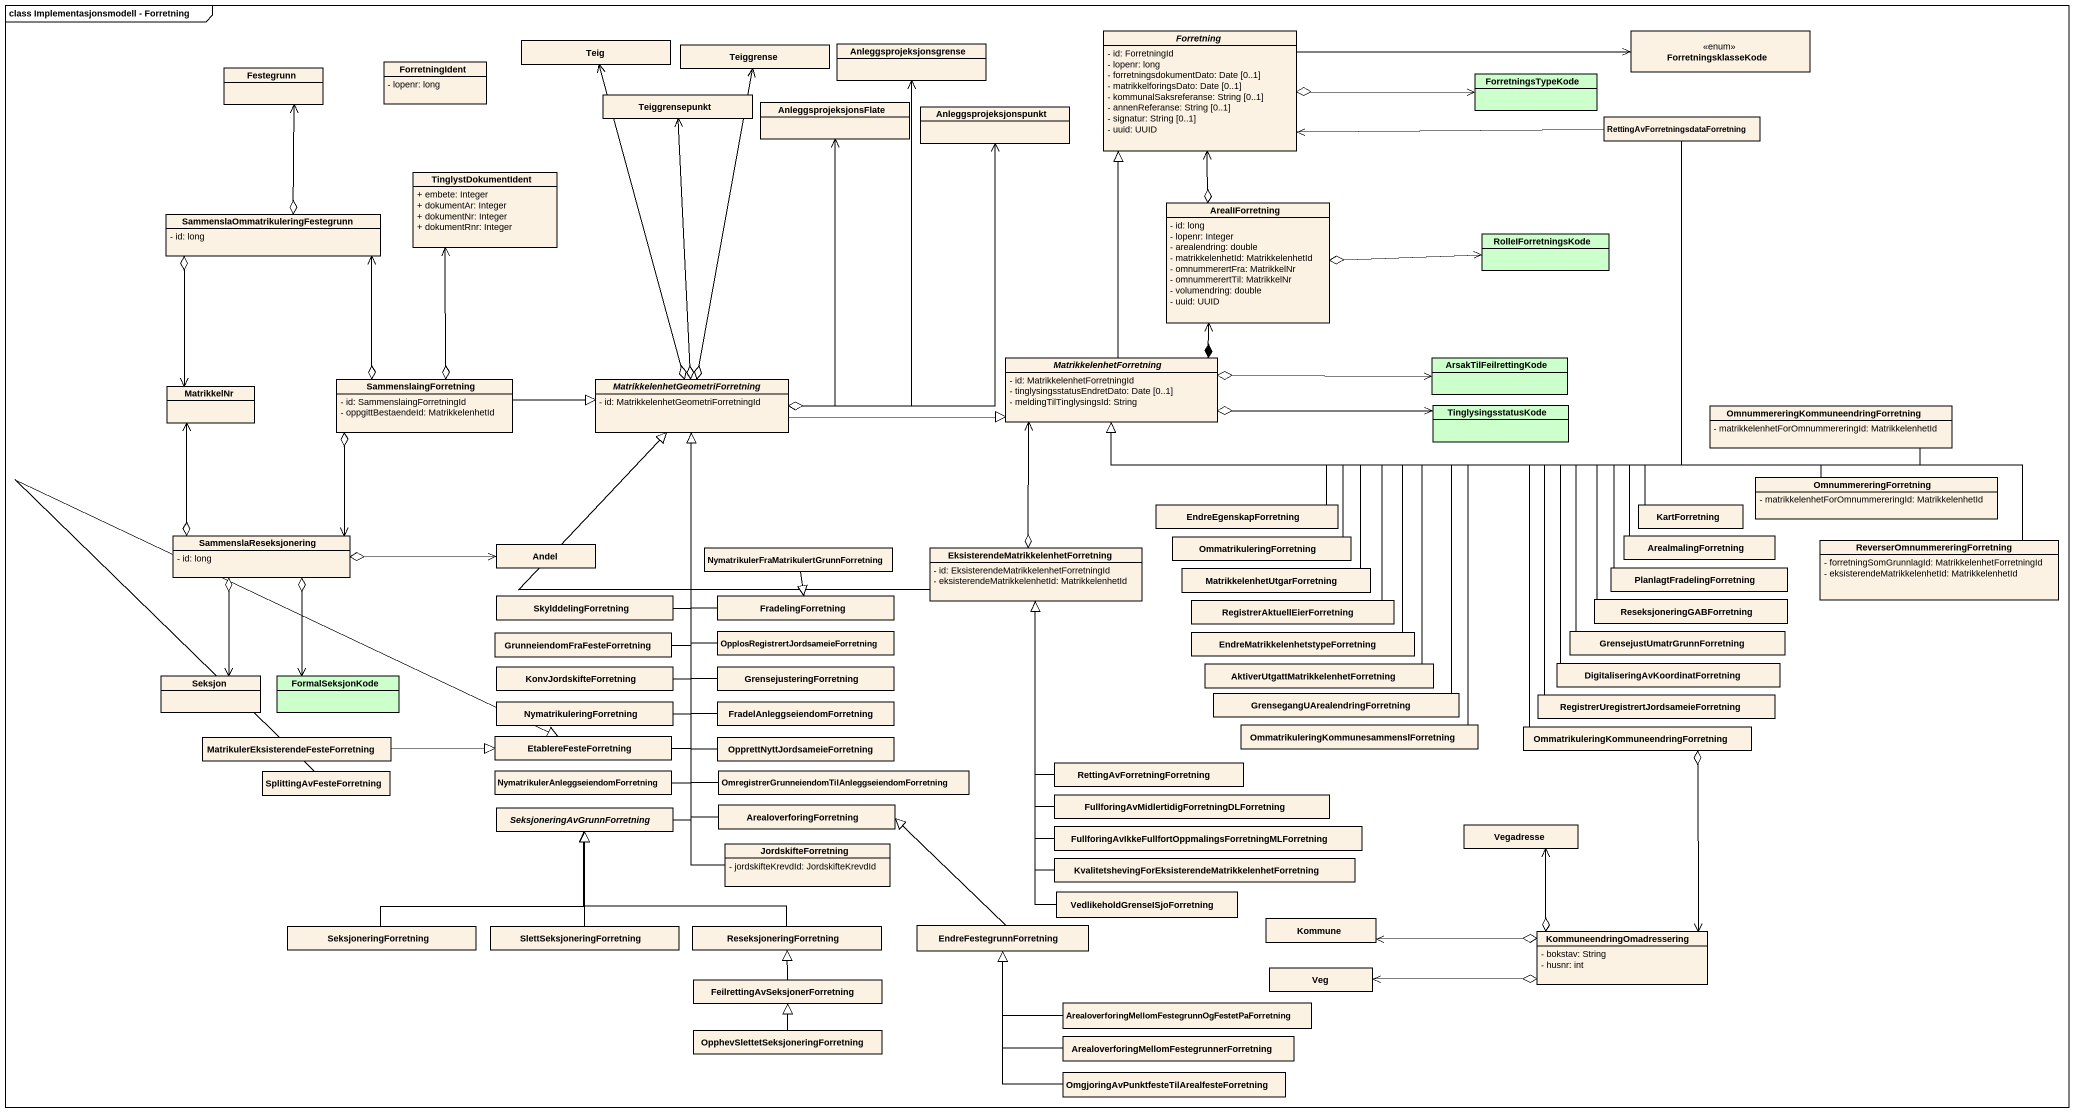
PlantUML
@startuml
mainframe class Implementasjonsmodell - Forretning
hide circle
hide empty members
skinparam classAttributeIconSize 0
class Teig
class Anleggsprojeksjonsgrense
abstract class Forretning {
  - id: ForretningId
  - lopenr: long
  - forretningsdokumentDato: Date [0..1]
  - matrikkelforingsDato: Date [0..1]
  - kommunalSaksreferanse: String [0..1]
  - annenReferanse: String [0..1]
  - signatur: String [0..1]
  - uuid: UUID
}
class ForretningsklasseKode <<enum>>
class Festegrunn
class ForretningIdent {
  - lopenr: long
}
class Teiggrense
class ForretningsTypeKode #CCFFCC
class Teiggrensepunkt
class AnleggsprojeksjonsFlate
class Anleggsprojeksjonspunkt
class "RettingAvForretningsdataForretning" as RettingAvForretningsdataForr
class TinglystDokumentIdent {
  + embete: Integer
  + dokumentAr: Integer
  + dokumentNr: Integer
  + dokumentRnr: Integer
}
class "SammenslaOmmatrikuleringFestegrunn" as SammenslaOmmatrikuleringFest {
  - id: long
}
class ArealIForretning {
  - id: long
  - lopenr: Integer
  - arealendring: double
  - matrikkelenhetId: MatrikkelenhetId
  - omnummerertFra: MatrikkelNr
  - omnummerertTil: MatrikkelNr
  - volumendring: double
  - uuid: UUID
}
class RolleIForretningsKode #CCFFCC
class MatrikkelNr
class SammenslaingForretning {
  - id: SammenslaingForretningId
  - oppgittBestaendeId: MatrikkelenhetId
}
abstract class "MatrikkelenhetGeometriForretning" as MatrikkelenhetGeometriForret {
  - id: MatrikkelenhetGeometriForretningId
}
abstract class MatrikkelenhetForretning {
  - id: MatrikkelenhetForretningId
  - tinglysingsstatusEndretDato: Date [0..1]
  - meldingTilTinglysingsId: String
}
class ArsakTilFeilrettingKode #CCFFCC
class TinglysingsstatusKode #CCFFCC
class "OmnummereringKommuneendringForretning" as OmnummereringKommuneendringF {
  - matrikkelenhetForOmnummereringId: MatrikkelenhetId
}
class EndreEgenskapForretning
class KartForretning
class OmnummereringForretning {
  - matrikkelenhetForOmnummereringId: MatrikkelenhetId
}
class SammenslaReseksjonering {
  - id: long
}
class Andel
class OmmatrikuleringForretning
class ArealmalingForretning
class "ReverserOmnummereringForretning" as ReverserOmnummereringForretn {
  - forretningSomGrunnlagId: MatrikkelenhetForretningId
  - eksisterendeMatrikkelenhetId: MatrikkelenhetId
}
class "NymatrikulerFraMatrikulertGrunnForretning" as NymatrikulerFraMatrikulertGr
class "EksisterendeMatrikkelenhetForretning" as EksisterendeMatrikkelenhetFo {
  - id: EksisterendeMatrikkelenhetForretningId
  - eksisterendeMatrikkelenhetId: MatrikkelenhetId
}
class "MatrikkelenhetUtgarForretning" as MatrikkelenhetUtgarForretnin
class PlanlagtFradelingForretning
class SkylddelingForretning
class FradelingForretning
class "RegistrerAktuellEierForretning" as RegistrerAktuellEierForretni
class ReseksjoneringGABForretning
class "GrunneiendomFraFesteForretning" as GrunneiendomFraFesteForretni
class "OpplosRegistrertJordsameieForretning" as OpplosRegistrertJordsameieFo
class "EndreMatrikkelenhetstypeForretning" as EndreMatrikkelenhetstypeForr
class "DigitaliseringAvKoordinatForretning" as DigitaliseringAvKoordinatFor
class "GrensejustUmatrGrunnForretning" as GrensejustUmatrGrunnForretni
class Seksjon
class FormalSeksjonKode #CCFFCC
class KonvJordskifteForretning
class NymatrikuleringForretning
class "FradelAnleggseiendomForretning" as FradelAnleggseiendomForretni
class GrensejusteringForretning
class "AktiverUtgattMatrikkelenhetForretning" as AktiverUtgattMatrikkelenhetF
class "GrensegangUArealendringForretning" as GrensegangUArealendringForre
class "RegistrerUregistrertJordsameieForretning" as RegistrerUregistrertJordsame
class "MatrikulerEksisterendeFesteForretning" as MatrikulerEksisterendeFesteF
class EtablereFesteForretning
class "OpprettNyttJordsameieForretning" as OpprettNyttJordsameieForretn
class "OmmatrikuleringKommunesammenslForretning" as OmmatrikuleringKommunesammen
class "OmmatrikuleringKommuneendringForretning" as OmmatrikuleringKommuneendrin
class SplittingAvFesteForretning
class "NymatrikulerAnleggseiendomForretning" as NymatrikulerAnleggseiendomFo
class "OmregistrerGrunneiendomTilAnleggseiendomForretning" as OmregistrerGrunneiendomTilAn
class "RettingAvForretningForretning" as RettingAvForretningForretnin
abstract class "SeksjoneringAvGrunnForretning" as SeksjoneringAvGrunnForretnin
class ArealoverforingForretning
class "FullforingAvMidlertidigForretningDLForretning" as FullforingAvMidlertidigForre
class JordskifteForretning {
  - jordskifteKrevdId: JordskifteKrevdId
}
class "FullforingAvIkkeFullfortOppmalingsForretningMLForretning" as FullforingAvIkkeFullfortOppm
class Vegadresse
class "KvalitetshevingForEksisterendeMatrikkelenhetForretning" as KvalitetshevingForEksisteren
class "VedlikeholdGrenseISjoForretning" as VedlikeholdGrenseISjoForretn
class SeksjoneringForretning
class SlettSeksjoneringForretning
class ReseksjoneringForretning
class EndreFestegrunnForretning
class Kommune
class KommuneendringOmadressering {
  - bokstav: String
  - husnr: int
}
class Veg
class "FeilrettingAvSeksjonerForretning" as FeilrettingAvSeksjonerForret
class "ArealoverforingMellomFestegrunnOgFestetPaForretning" as ArealoverforingMellomFestegr
class "OpphevSlettetSeksjoneringForretning" as OpphevSlettetSeksjoneringFor
class "ArealoverforingMellomFestegrunnerForretning" as ArealoverforingMellomFestegr_2
class "OmgjoringAvPunktfesteTilArealfesteForretning" as OmgjoringAvPunktfesteTilArea
Forretning -right-> ForretningsklasseKode
Forretning o-right-> ForretningsTypeKode
RettingAvForretningsdataForr -left-> Forretning
RettingAvForretningsdataForr -left-|> MatrikkelenhetForretning
SammenslaOmmatrikuleringFest o-up-> Festegrunn
SammenslaOmmatrikuleringFest o--> MatrikkelNr
ArealIForretning o-up-> Forretning
ArealIForretning o-right-> RolleIForretningsKode
SammenslaingForretning o-up-> TinglystDokumentIdent
SammenslaingForretning o-up-> SammenslaOmmatrikuleringFest
SammenslaingForretning -right-|> MatrikkelenhetGeometriForret
SammenslaingForretning o--> SammenslaReseksjonering
MatrikkelenhetGeometriForret o-up-> Teig
MatrikkelenhetGeometriForret o-up-> Anleggsprojeksjonsgrense
MatrikkelenhetGeometriForret o-up-> Teiggrense
MatrikkelenhetGeometriForret o-up-> Teiggrensepunkt
MatrikkelenhetGeometriForret o-up-> AnleggsprojeksjonsFlate
MatrikkelenhetGeometriForret o-up-> Anleggsprojeksjonspunkt
MatrikkelenhetGeometriForret -right-|> MatrikkelenhetForretning
MatrikkelenhetForretning -up-|> Forretning
MatrikkelenhetForretning *-up-> ArealIForretning
MatrikkelenhetForretning o-right-> ArsakTilFeilrettingKode
MatrikkelenhetForretning o-right-> TinglysingsstatusKode
OmnummereringKommuneendringF -left-|> MatrikkelenhetForretning
EndreEgenskapForretning -up-|> MatrikkelenhetForretning
KartForretning -left-|> MatrikkelenhetForretning
OmnummereringForretning -left-|> MatrikkelenhetForretning
SammenslaReseksjonering o-up-> MatrikkelNr
SammenslaReseksjonering o-right-> Andel
SammenslaReseksjonering o--> Seksjon
SammenslaReseksjonering o--> FormalSeksjonKode
OmmatrikuleringForretning -up-|> MatrikkelenhetForretning
ArealmalingForretning -left-|> MatrikkelenhetForretning
ReverserOmnummereringForretn -left-|> MatrikkelenhetForretning
NymatrikulerFraMatrikulertGr --|> FradelingForretning
EksisterendeMatrikkelenhetFo -left-|> MatrikkelenhetGeometriForret
EksisterendeMatrikkelenhetFo o-up-> MatrikkelenhetForretning
MatrikkelenhetUtgarForretnin -up-|> MatrikkelenhetForretning
PlanlagtFradelingForretning -left-|> MatrikkelenhetForretning
SkylddelingForretning -up-|> MatrikkelenhetGeometriForret
FradelingForretning -up-|> MatrikkelenhetGeometriForret
RegistrerAktuellEierForretni -up-|> MatrikkelenhetForretning
ReseksjoneringGABForretning -left-|> MatrikkelenhetForretning
GrunneiendomFraFesteForretni -up-|> MatrikkelenhetGeometriForret
OpplosRegistrertJordsameieFo -up-|> MatrikkelenhetGeometriForret
EndreMatrikkelenhetstypeForr -up-|> MatrikkelenhetForretning
DigitaliseringAvKoordinatFor -left-|> MatrikkelenhetForretning
GrensejustUmatrGrunnForretni -left-|> MatrikkelenhetForretning
KonvJordskifteForretning -up-|> MatrikkelenhetGeometriForret
NymatrikuleringForretning -up-|> MatrikkelenhetGeometriForret
FradelAnleggseiendomForretni -up-|> MatrikkelenhetGeometriForret
GrensejusteringForretning -up-|> MatrikkelenhetGeometriForret
AktiverUtgattMatrikkelenhetF -up-|> MatrikkelenhetForretning
GrensegangUArealendringForre -up-|> MatrikkelenhetForretning
RegistrerUregistrertJordsame -left-|> MatrikkelenhetForretning
MatrikulerEksisterendeFesteF -right-|> EtablereFesteForretning
EtablereFesteForretning -up-|> MatrikkelenhetGeometriForret
OpprettNyttJordsameieForretn -up-|> MatrikkelenhetGeometriForret
OmmatrikuleringKommunesammen -up-|> MatrikkelenhetForretning
OmmatrikuleringKommuneendrin -up-|> MatrikkelenhetForretning
OmmatrikuleringKommuneendrin o--> KommuneendringOmadressering
SplittingAvFesteForretning -right-|> EtablereFesteForretning
NymatrikulerAnleggseiendomFo -up-|> MatrikkelenhetGeometriForret
OmregistrerGrunneiendomTilAn -up-|> MatrikkelenhetGeometriForret
RettingAvForretningForretnin -up-|> EksisterendeMatrikkelenhetFo
SeksjoneringAvGrunnForretnin -up-|> MatrikkelenhetGeometriForret
ArealoverforingForretning -up-|> MatrikkelenhetGeometriForret
FullforingAvMidlertidigForre -up-|> EksisterendeMatrikkelenhetFo
JordskifteForretning -up- MatrikkelenhetGeometriForret
FullforingAvIkkeFullfortOppm -up-|> EksisterendeMatrikkelenhetFo
KvalitetshevingForEksisteren -up-|> EksisterendeMatrikkelenhetFo
VedlikeholdGrenseISjoForretn -up-|> EksisterendeMatrikkelenhetFo
SeksjoneringForretning -right-|> SeksjoneringAvGrunnForretnin
SlettSeksjoneringForretning -up-|> SeksjoneringAvGrunnForretnin
ReseksjoneringForretning -left-|> SeksjoneringAvGrunnForretnin
EndreFestegrunnForretning -up-|> ArealoverforingForretning
KommuneendringOmadressering o-up-> Vegadresse
KommuneendringOmadressering o-left-> Kommune
KommuneendringOmadressering o-left-> Veg
FeilrettingAvSeksjonerForret -up-|> ReseksjoneringForretning
ArealoverforingMellomFestegr -left-|> EndreFestegrunnForretning
OpphevSlettetSeksjoneringFor -up-|> FeilrettingAvSeksjonerForret
ArealoverforingMellomFestegr_2 -up-|> EndreFestegrunnForretning
OmgjoringAvPunktfesteTilArea -up-|> EndreFestegrunnForretning
@enduml
